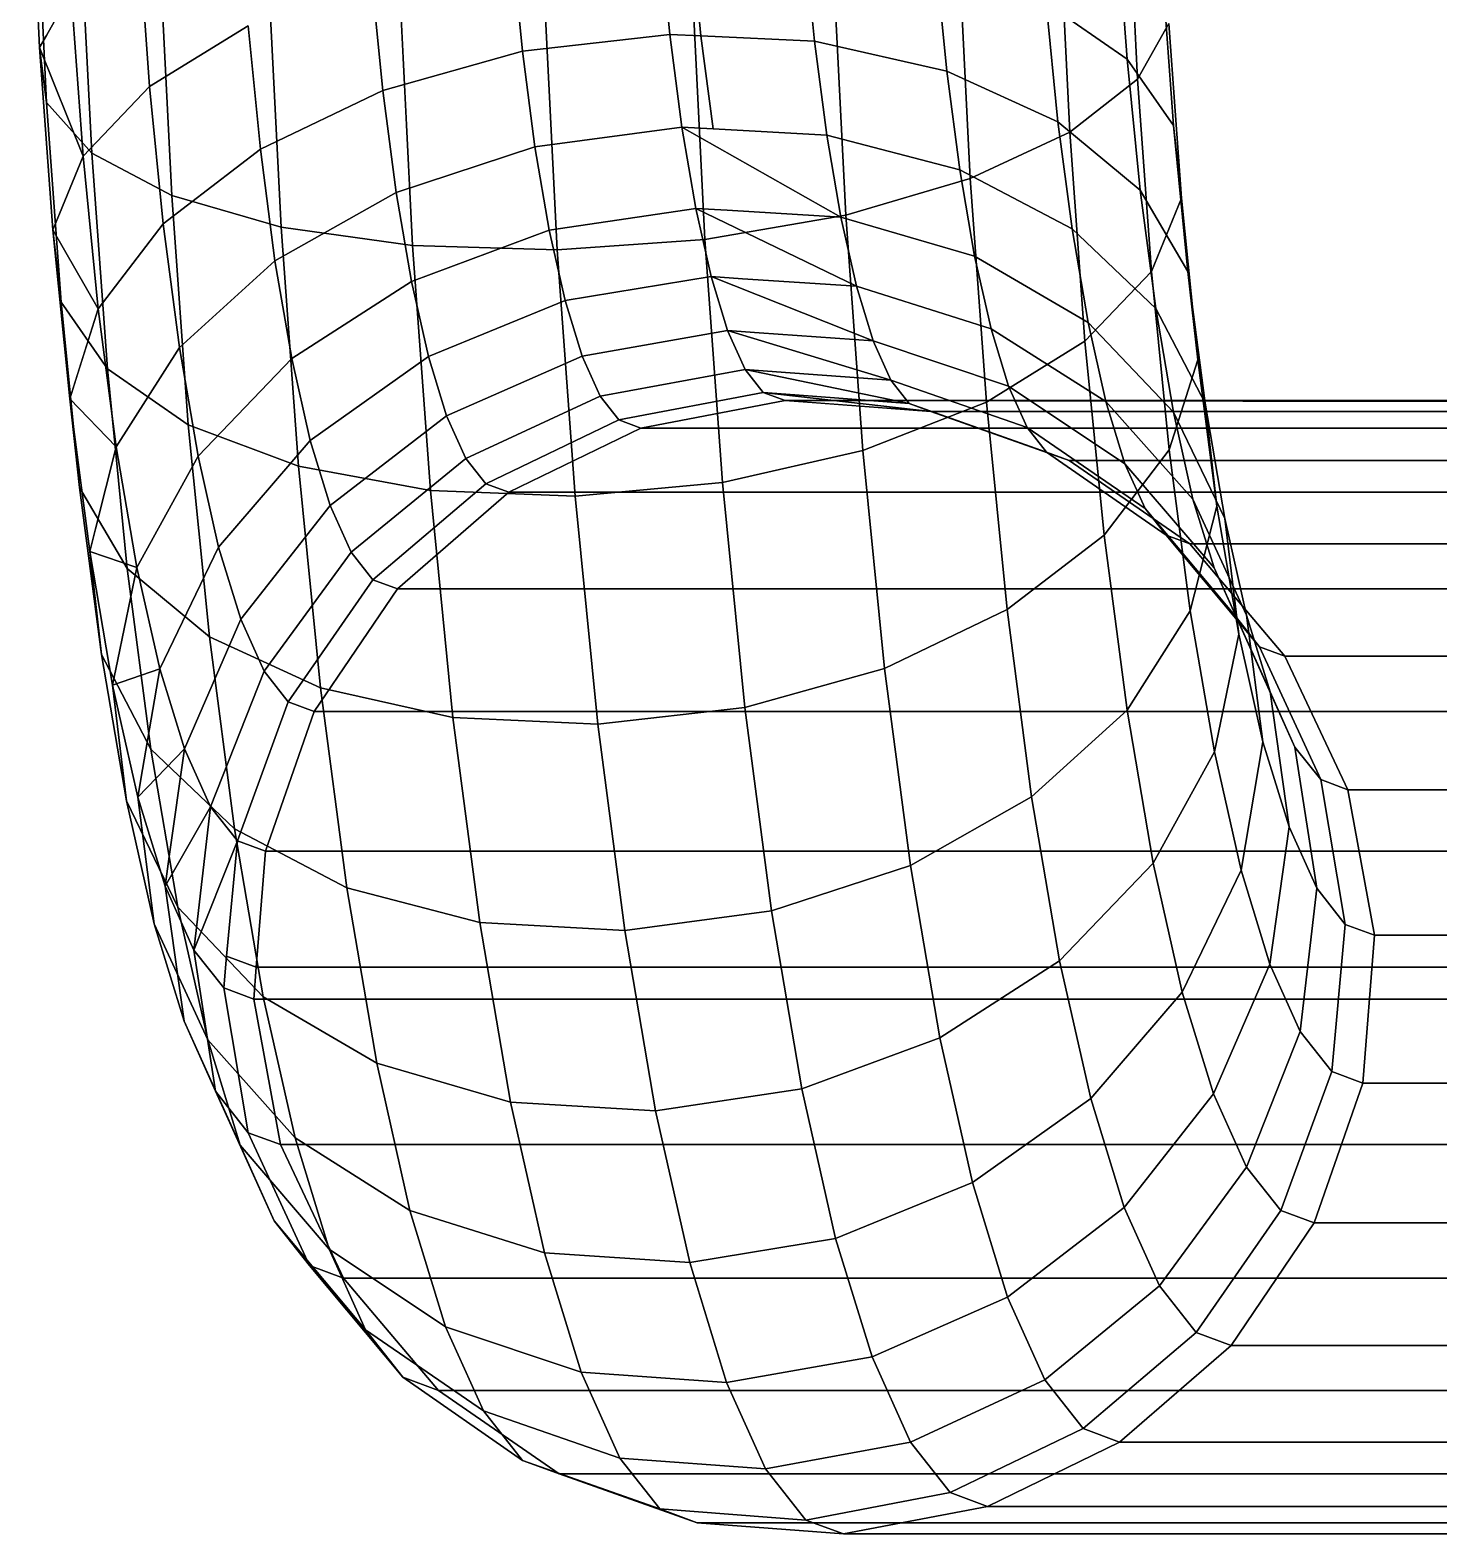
# Model space of a CAD drawing. Extents: x 0 to 48.1, y 0 to 23.7.
# Drawn here: x 12.55263 to 12.57125, y 9.47584 to 9.49571 of the extents above; entities that cross this region are included whole.
import ezdxf

# ---------------------------------------------------------------- set-up
doc = ezdxf.new("R2010")
doc.units = 0
doc.header["$MEASUREMENT"] = 0
doc.layers.add('DLXFURN', color=5, linetype='Continuous')

# ---------------------------------------------------------------- blocks, each defined once
blk = doc.blocks.new('*U131')
for p, q in [((-0.247369, -0.201973), (-0.247243, -0.204517)), ((-0.247243, -0.204517), (-0.247369, -0.201973)), ((-0.232736, -0.204937), (-0.232869, -0.202253)), ((-0.232869, -0.202253), (-0.232736, -0.204937)), ((-0.247288, -0.202458), (-0.24715, -0.205245)), ((-0.24715, -0.205245), (-0.247288, -0.202458)), ((-0.233776, -0.202719), (-0.233631, -0.205636)), ((-0.233631, -0.205636), (-0.233776, -0.202719)), ((-0.232872, -0.204671), (-0.233008, -0.202803)), ((-0.233008, -0.202803), (-0.232872, -0.204671)), ((-0.246704, -0.202903), (-0.246555, -0.205912)), ((-0.246555, -0.205912), (-0.246704, -0.202903)), ((-0.239051, -0.202989), (-0.238917, -0.204345)), ((-0.238917, -0.204345), (-0.239051, -0.202989)), ((-0.238504, -0.204364), (-0.238639, -0.203004)), ((-0.238639, -0.203004), (-0.238504, -0.204364)), ((-0.23714, -0.203062), (-0.237004, -0.204434)), ((-0.237004, -0.204434), (-0.23714, -0.203062)), ((-0.245932, -0.203079), (-0.245789, -0.205034)), ((-0.245789, -0.205034), (-0.245932, -0.203079)), ((-0.241001, -0.20317), (-0.240862, -0.204567)), ((-0.240862, -0.204567), (-0.241001, -0.20317)), ((-0.235101, -0.203127), (-0.234946, -0.206248)), ((-0.234946, -0.206248), (-0.235101, -0.203127)), ((-0.245657, -0.203277), (-0.245498, -0.206473)), ((-0.245498, -0.206473), (-0.245657, -0.203277)), ((-0.236591, -0.206731), (-0.236754, -0.203449)), ((-0.236754, -0.203449), (-0.236591, -0.206731)), ((-0.235254, -0.204828), (-0.235397, -0.203383)), ((-0.235397, -0.203383), (-0.235254, -0.204828)), ((-0.232261, -0.205549), (-0.232413, -0.203471)), ((-0.232413, -0.203471), (-0.232261, -0.205549)), ((-0.244218, -0.203555), (-0.244052, -0.206891)), ((-0.244052, -0.206891), (-0.244218, -0.203555)), ((-0.242855, -0.203593), (-0.242707, -0.205084)), ((-0.242707, -0.205084), (-0.242855, -0.203593)), ((-0.238452, -0.207053), (-0.238621, -0.203663)), ((-0.238621, -0.203663), (-0.238452, -0.207053)), ((-0.246827, -0.203778), (-0.247153, -0.204358)), ((-0.247153, -0.204358), (-0.246827, -0.203778)), ((-0.246827, -0.203778), (-0.246668, -0.205955)), ((-0.246668, -0.205955), (-0.246827, -0.203778)), ((-0.242484, -0.203718), (-0.242315, -0.207135)), ((-0.242315, -0.207135), (-0.242484, -0.203718)), ((-0.240575, -0.203755), (-0.240405, -0.207191)), ((-0.240405, -0.207191), (-0.240575, -0.203755)), ((-0.232872, -0.204671), (-0.233941, -0.203932)), ((-0.233786, -0.205499), (-0.233941, -0.203932)), ((-0.233941, -0.203932), (-0.232872, -0.204671)), ((-0.233941, -0.203932), (-0.233786, -0.205499)), ((-0.244488, -0.204229), (-0.245789, -0.205034)), ((-0.245789, -0.205034), (-0.244488, -0.204229)), ((-0.244488, -0.204229), (-0.244326, -0.205862)), ((-0.244326, -0.205862), (-0.244488, -0.204229)), ((-0.232736, -0.204937), (-0.23232, -0.204198)), ((-0.23232, -0.204198), (-0.232736, -0.204937)), ((-0.232152, -0.206507), (-0.23232, -0.204198)), ((-0.23232, -0.204198), (-0.232152, -0.206507)), ((-0.247153, -0.204358), (-0.247243, -0.204517)), ((-0.247243, -0.204517), (-0.247153, -0.204358)), ((-0.238917, -0.204345), (-0.240862, -0.204567)), ((-0.240862, -0.204567), (-0.238917, -0.204345)), ((-0.238504, -0.204364), (-0.238917, -0.204345)), ((-0.238756, -0.205571), (-0.238917, -0.204345)), ((-0.238917, -0.204345), (-0.238504, -0.204364)), ((-0.238917, -0.204345), (-0.238756, -0.205571)), ((-0.237004, -0.204434), (-0.238504, -0.204364)), ((-0.238504, -0.204364), (-0.238343, -0.205593)), ((-0.238343, -0.205593), (-0.238504, -0.204364)), ((-0.238504, -0.204364), (-0.237004, -0.204434)), ((-0.235254, -0.204828), (-0.237004, -0.204434)), ((-0.236841, -0.205674), (-0.237004, -0.204434)), ((-0.237004, -0.204434), (-0.235254, -0.204828)), ((-0.237004, -0.204434), (-0.236841, -0.205674)), ((-0.24715, -0.205245), (-0.247243, -0.204517)), ((-0.247243, -0.204517), (-0.247067, -0.206926)), ((-0.247243, -0.204517), (-0.24715, -0.205245)), ((-0.247067, -0.206926), (-0.247243, -0.204517)), ((-0.247243, -0.204517), (-0.246668, -0.205955)), ((-0.246668, -0.205955), (-0.247243, -0.204517)), ((-0.240862, -0.204567), (-0.242707, -0.205084)), ((-0.242707, -0.205084), (-0.240862, -0.204567)), ((-0.240862, -0.204567), (-0.240697, -0.205829)), ((-0.240697, -0.205829), (-0.240862, -0.204567)), ((-0.233786, -0.205499), (-0.235254, -0.204828)), ((-0.235083, -0.206132), (-0.235254, -0.204828)), ((-0.235254, -0.204828), (-0.233786, -0.205499)), ((-0.235254, -0.204828), (-0.235083, -0.206132)), ((-0.232261, -0.205549), (-0.232872, -0.204671)), ((-0.2327, -0.206402), (-0.232872, -0.204671)), ((-0.232872, -0.204671), (-0.232261, -0.205549)), ((-0.232872, -0.204671), (-0.2327, -0.206402)), ((-0.245789, -0.205034), (-0.246668, -0.205955)), ((-0.246668, -0.205955), (-0.245789, -0.205034)), ((-0.245789, -0.205034), (-0.245609, -0.206846)), ((-0.245609, -0.206846), (-0.245789, -0.205034)), ((-0.233631, -0.205636), (-0.232736, -0.204937)), ((-0.232736, -0.204937), (-0.233631, -0.205636)), ((-0.23255, -0.207479), (-0.232736, -0.204937)), ((-0.232736, -0.204937), (-0.23255, -0.207479)), ((-0.246555, -0.205912), (-0.24715, -0.205245)), ((-0.24715, -0.205245), (-0.246957, -0.207884)), ((-0.24715, -0.205245), (-0.246555, -0.205912)), ((-0.246957, -0.207884), (-0.24715, -0.205245)), ((-0.242707, -0.205084), (-0.244326, -0.205862)), ((-0.244326, -0.205862), (-0.242707, -0.205084)), ((-0.242707, -0.205084), (-0.24253, -0.206431)), ((-0.24253, -0.206431), (-0.242707, -0.205084)), ((-0.238756, -0.205571), (-0.240697, -0.205829)), ((-0.240697, -0.205829), (-0.238756, -0.205571)), ((-0.238343, -0.205593), (-0.238756, -0.205571)), ((-0.236656, -0.206759), (-0.238756, -0.205571)), ((-0.238756, -0.205571), (-0.238343, -0.205593)), ((-0.238756, -0.205571), (-0.236656, -0.206759)), ((-0.238573, -0.206643), (-0.238756, -0.205571)), ((-0.238756, -0.205571), (-0.238573, -0.206643)), ((-0.236841, -0.205674), (-0.238343, -0.205593)), ((-0.238343, -0.205593), (-0.236841, -0.205674)), ((-0.233631, -0.205636), (-0.234946, -0.206248)), ((-0.234946, -0.206248), (-0.233631, -0.205636)), ((-0.2327, -0.206402), (-0.233786, -0.205499)), ((-0.2336, -0.206914), (-0.233786, -0.205499)), ((-0.233786, -0.205499), (-0.2327, -0.206402)), ((-0.233786, -0.205499), (-0.2336, -0.206914)), ((-0.233631, -0.205636), (-0.23343, -0.208399)), ((-0.23343, -0.208399), (-0.233631, -0.205636)), ((-0.232152, -0.206507), (-0.232261, -0.205549)), ((-0.23207, -0.207476), (-0.232261, -0.205549)), ((-0.232261, -0.205549), (-0.232152, -0.206507)), ((-0.232261, -0.205549), (-0.23207, -0.207476)), ((-0.24253, -0.206431), (-0.240697, -0.205829)), ((-0.240697, -0.205829), (-0.24253, -0.206431)), ((-0.240697, -0.205829), (-0.240508, -0.206933)), ((-0.240508, -0.206933), (-0.240697, -0.205829)), ((-0.235083, -0.206132), (-0.236841, -0.205674)), ((-0.236841, -0.205674), (-0.235083, -0.206132)), ((-0.236656, -0.206759), (-0.236841, -0.205674)), ((-0.236841, -0.205674), (-0.236656, -0.206759)), ((-0.246981, -0.206717), (-0.246668, -0.205955)), ((-0.246668, -0.205955), (-0.246981, -0.206717)), ((-0.246668, -0.205955), (-0.246468, -0.207971)), ((-0.246468, -0.207971), (-0.246668, -0.205955)), ((-0.245498, -0.206473), (-0.246555, -0.205912)), ((-0.246555, -0.205912), (-0.246347, -0.208762)), ((-0.246555, -0.205912), (-0.245498, -0.206473)), ((-0.246347, -0.208762), (-0.246555, -0.205912)), ((-0.244326, -0.205862), (-0.245609, -0.206846)), ((-0.245609, -0.206846), (-0.244326, -0.205862)), ((-0.244326, -0.205862), (-0.244133, -0.207336)), ((-0.244133, -0.207336), (-0.244326, -0.205862)), ((-0.236591, -0.206731), (-0.234946, -0.206248)), ((-0.234946, -0.206248), (-0.236591, -0.206731)), ((-0.2336, -0.206914), (-0.235083, -0.206132)), ((-0.234888, -0.207274), (-0.235083, -0.206132)), ((-0.235083, -0.206132), (-0.2336, -0.206914)), ((-0.235083, -0.206132), (-0.234888, -0.207274)), ((-0.234946, -0.206248), (-0.234731, -0.209204)), ((-0.234731, -0.209204), (-0.234946, -0.206248)), ((-0.244133, -0.207336), (-0.24253, -0.206431)), ((-0.24253, -0.206431), (-0.244133, -0.207336)), ((-0.242329, -0.20761), (-0.24253, -0.206431)), ((-0.24253, -0.206431), (-0.242329, -0.20761)), ((-0.23207, -0.207476), (-0.2327, -0.206402)), ((-0.232495, -0.207965), (-0.2327, -0.206402)), ((-0.2327, -0.206402), (-0.23207, -0.207476)), ((-0.2327, -0.206402), (-0.232495, -0.207965)), ((-0.245498, -0.206473), (-0.244052, -0.206891)), ((-0.244052, -0.206891), (-0.245498, -0.206473)), ((-0.245498, -0.206473), (-0.245278, -0.209501)), ((-0.245278, -0.209501), (-0.245498, -0.206473)), ((-0.238573, -0.206643), (-0.240508, -0.206933)), ((-0.240508, -0.206933), (-0.238573, -0.206643)), ((-0.238159, -0.206668), (-0.238573, -0.206643)), ((-0.23645, -0.207671), (-0.238573, -0.206643)), ((-0.238573, -0.206643), (-0.238159, -0.206668)), ((-0.238573, -0.206643), (-0.23645, -0.207671)), ((-0.23837, -0.207544), (-0.238573, -0.206643)), ((-0.238573, -0.206643), (-0.23837, -0.207544)), ((-0.23255, -0.207479), (-0.232152, -0.206507)), ((-0.232152, -0.206507), (-0.23255, -0.207479)), ((-0.231939, -0.208646), (-0.232152, -0.206507)), ((-0.232152, -0.206507), (-0.231939, -0.208646)), ((-0.247067, -0.206926), (-0.246981, -0.206717)), ((-0.246981, -0.206717), (-0.247067, -0.206926)), ((-0.246468, -0.207971), (-0.245609, -0.206846)), ((-0.245609, -0.206846), (-0.246468, -0.207971)), ((-0.245609, -0.206846), (-0.245395, -0.208482)), ((-0.245395, -0.208482), (-0.245609, -0.206846)), ((-0.238452, -0.207053), (-0.236591, -0.206731)), ((-0.236591, -0.206731), (-0.238452, -0.207053)), ((-0.236656, -0.206759), (-0.238159, -0.206668)), ((-0.238159, -0.206668), (-0.236656, -0.206759)), ((-0.234888, -0.207274), (-0.236656, -0.206759)), ((-0.236656, -0.206759), (-0.234888, -0.207274)), ((-0.23645, -0.207671), (-0.236656, -0.206759)), ((-0.236656, -0.206759), (-0.23645, -0.207671)), ((-0.236364, -0.20984), (-0.236591, -0.206731)), ((-0.236591, -0.206731), (-0.236364, -0.20984)), ((-0.246957, -0.207884), (-0.247067, -0.206926)), ((-0.247067, -0.206926), (-0.246845, -0.209159)), ((-0.247067, -0.206926), (-0.246957, -0.207884)), ((-0.246845, -0.209159), (-0.247067, -0.206926)), ((-0.247067, -0.206926), (-0.246468, -0.207971)), ((-0.246468, -0.207971), (-0.247067, -0.206926)), ((-0.244052, -0.206891), (-0.242315, -0.207135)), ((-0.242315, -0.207135), (-0.244052, -0.206891)), ((-0.244052, -0.206891), (-0.243822, -0.21005)), ((-0.243822, -0.21005), (-0.244052, -0.206891)), ((-0.240508, -0.206933), (-0.242329, -0.20761)), ((-0.242329, -0.20761), (-0.240508, -0.206933)), ((-0.240508, -0.206933), (-0.240299, -0.207861)), ((-0.240299, -0.207861), (-0.240508, -0.206933)), ((-0.232495, -0.207965), (-0.2336, -0.206914)), ((-0.233389, -0.208152), (-0.2336, -0.206914)), ((-0.2336, -0.206914), (-0.232495, -0.207965)), ((-0.2336, -0.206914), (-0.233389, -0.208152)), ((-0.240405, -0.207191), (-0.242315, -0.207135)), ((-0.242315, -0.207135), (-0.242079, -0.210372)), ((-0.242315, -0.207135), (-0.240405, -0.207191)), ((-0.242079, -0.210372), (-0.242315, -0.207135)), ((-0.238452, -0.207053), (-0.240405, -0.207191)), ((-0.240405, -0.207191), (-0.238452, -0.207053)), ((-0.240405, -0.207191), (-0.240167, -0.210444)), ((-0.240167, -0.210444), (-0.240405, -0.207191)), ((-0.238218, -0.210263), (-0.238452, -0.207053)), ((-0.238452, -0.207053), (-0.238218, -0.210263)), ((-0.245395, -0.208482), (-0.244133, -0.207336)), ((-0.244133, -0.207336), (-0.245395, -0.208482)), ((-0.243912, -0.208627), (-0.244133, -0.207336)), ((-0.244133, -0.207336), (-0.243912, -0.208627)), ((-0.233389, -0.208152), (-0.234888, -0.207274)), ((-0.234888, -0.207274), (-0.233389, -0.208152)), ((-0.234671, -0.208234), (-0.234888, -0.207274)), ((-0.234888, -0.207274), (-0.234671, -0.208234)), ((-0.242329, -0.20761), (-0.243912, -0.208627)), ((-0.243912, -0.208627), (-0.242329, -0.20761)), ((-0.242329, -0.20761), (-0.242106, -0.2086)), ((-0.242106, -0.2086), (-0.242329, -0.20761)), ((-0.23837, -0.207544), (-0.240299, -0.207861)), ((-0.240299, -0.207861), (-0.23837, -0.207544)), ((-0.237956, -0.207572), (-0.23837, -0.207544)), ((-0.236229, -0.208393), (-0.23837, -0.207544)), ((-0.23837, -0.207544), (-0.237956, -0.207572)), ((-0.23837, -0.207544), (-0.236229, -0.208393)), ((-0.238151, -0.208258), (-0.23837, -0.207544)), ((-0.23837, -0.207544), (-0.238151, -0.208258)), ((-0.23645, -0.207671), (-0.237956, -0.207572)), ((-0.237956, -0.207572), (-0.23645, -0.207671)), ((-0.23343, -0.208399), (-0.23255, -0.207479)), ((-0.23255, -0.207479), (-0.23343, -0.208399)), ((-0.232316, -0.209835), (-0.23255, -0.207479)), ((-0.23255, -0.207479), (-0.232316, -0.209835)), ((-0.231939, -0.208646), (-0.23207, -0.207476)), ((-0.231842, -0.209216), (-0.23207, -0.207476)), ((-0.23207, -0.207476), (-0.231939, -0.208646)), ((-0.23207, -0.207476), (-0.231842, -0.209216)), ((-0.234671, -0.208234), (-0.23645, -0.207671)), ((-0.23645, -0.207671), (-0.234671, -0.208234)), ((-0.236229, -0.208393), (-0.23645, -0.207671)), ((-0.23645, -0.207671), (-0.236229, -0.208393)), ((-0.246347, -0.208762), (-0.246957, -0.207884)), ((-0.246957, -0.207884), (-0.246714, -0.21033)), ((-0.246957, -0.207884), (-0.246347, -0.208762)), ((-0.246714, -0.21033), (-0.246957, -0.207884)), ((-0.246845, -0.209159), (-0.246468, -0.207971)), ((-0.246468, -0.207971), (-0.246764, -0.208903)), ((-0.246468, -0.207971), (-0.24623, -0.209792)), ((-0.24623, -0.209792), (-0.246468, -0.207971)), ((-0.240299, -0.207861), (-0.242106, -0.2086)), ((-0.242106, -0.2086), (-0.240299, -0.207861)), ((-0.240073, -0.208595), (-0.240299, -0.207861)), ((-0.240299, -0.207861), (-0.240073, -0.208595)), ((-0.231842, -0.209216), (-0.232495, -0.207965)), ((-0.232261, -0.209334), (-0.232495, -0.207965)), ((-0.232495, -0.207965), (-0.231842, -0.209216)), ((-0.232495, -0.207965), (-0.232261, -0.209334)), ((-0.233154, -0.209193), (-0.234671, -0.208234)), ((-0.234671, -0.208234), (-0.233154, -0.209193)), ((-0.234438, -0.208993), (-0.234671, -0.208234)), ((-0.234671, -0.208234), (-0.234438, -0.208993)), ((-0.232261, -0.209334), (-0.233389, -0.208152)), ((-0.233154, -0.209193), (-0.233389, -0.208152)), ((-0.233389, -0.208152), (-0.232261, -0.209334)), ((-0.233389, -0.208152), (-0.233154, -0.209193)), ((-0.238151, -0.208258), (-0.240073, -0.208595)), ((-0.240073, -0.208595), (-0.238151, -0.208258)), ((-0.237736, -0.208287), (-0.238151, -0.208258)), ((-0.235995, -0.208912), (-0.238151, -0.208258)), ((-0.238151, -0.208258), (-0.237736, -0.208287)), ((-0.238151, -0.208258), (-0.235995, -0.208912)), ((-0.237919, -0.208771), (-0.238151, -0.208258)), ((-0.238151, -0.208258), (-0.237919, -0.208771)), ((-0.236229, -0.208393), (-0.237736, -0.208287)), ((-0.237736, -0.208287), (-0.236229, -0.208393)), ((-0.234438, -0.208993), (-0.236229, -0.208393)), ((-0.236229, -0.208393), (-0.234438, -0.208993)), ((-0.235995, -0.208912), (-0.236229, -0.208393)), ((-0.236229, -0.208393), (-0.235995, -0.208912)), ((-0.23343, -0.208399), (-0.234731, -0.209204)), ((-0.234731, -0.209204), (-0.23343, -0.208399)), ((-0.23343, -0.208399), (-0.233175, -0.210959)), ((-0.233175, -0.210959), (-0.23343, -0.208399)), ((-0.24623, -0.209792), (-0.245395, -0.208482)), ((-0.245395, -0.208482), (-0.24623, -0.209792)), ((-0.245395, -0.208482), (-0.24515, -0.209915)), ((-0.24515, -0.209915), (-0.245395, -0.208482)), ((-0.24515, -0.209915), (-0.243912, -0.208627)), ((-0.243912, -0.208627), (-0.24515, -0.209915)), ((-0.243668, -0.209711), (-0.243912, -0.208627)), ((-0.243912, -0.208627), (-0.243668, -0.209711)), ((-0.242106, -0.2086), (-0.243668, -0.209711)), ((-0.243668, -0.209711), (-0.242106, -0.2086)), ((-0.241865, -0.209384), (-0.242106, -0.2086)), ((-0.242106, -0.2086), (-0.241865, -0.209384)), ((-0.240073, -0.208595), (-0.241865, -0.209384)), ((-0.241865, -0.209384), (-0.240073, -0.208595)), ((-0.239835, -0.209124), (-0.240073, -0.208595)), ((-0.240073, -0.208595), (-0.239835, -0.209124)), ((-0.246347, -0.208762), (-0.245278, -0.209501)), ((-0.245278, -0.209501), (-0.246347, -0.208762)), ((-0.246347, -0.208762), (-0.246085, -0.211403)), ((-0.246085, -0.211403), (-0.246347, -0.208762)), ((-0.237919, -0.208771), (-0.239835, -0.209124)), ((-0.239835, -0.209124), (-0.237919, -0.208771)), ((-0.237504, -0.208801), (-0.237919, -0.208771)), ((-0.235753, -0.20922), (-0.237919, -0.208771)), ((-0.237919, -0.208771), (-0.237504, -0.208801)), ((-0.237919, -0.208771), (-0.235753, -0.20922)), ((-0.23768, -0.209075), (-0.237919, -0.208771)), ((-0.237919, -0.208771), (-0.23768, -0.209075)), ((-0.235995, -0.208912), (-0.237504, -0.208801)), ((-0.237504, -0.208801), (-0.235995, -0.208912)), ((-0.232316, -0.209835), (-0.231939, -0.208646)), ((-0.231939, -0.208646), (-0.232316, -0.209835)), ((-0.231686, -0.210579), (-0.231939, -0.208646)), ((-0.231939, -0.208646), (-0.231686, -0.210579)), ((-0.246764, -0.208903), (-0.246845, -0.209159)), ((-0.234192, -0.20954), (-0.235995, -0.208912)), ((-0.235995, -0.208912), (-0.234192, -0.20954)), ((-0.235753, -0.20922), (-0.235995, -0.208912)), ((-0.235995, -0.208912), (-0.235753, -0.20922)), ((-0.232901, -0.210017), (-0.234438, -0.208993)), ((-0.234438, -0.208993), (-0.232901, -0.210017)), ((-0.234192, -0.20954), (-0.234438, -0.208993)), ((-0.234438, -0.208993), (-0.234192, -0.20954)), ((-0.246714, -0.21033), (-0.246845, -0.209159)), ((-0.246845, -0.209159), (-0.246581, -0.211176)), ((-0.246845, -0.209159), (-0.246714, -0.21033)), ((-0.246581, -0.211176), (-0.246845, -0.209159)), ((-0.246845, -0.209159), (-0.24623, -0.209792)), ((-0.24623, -0.209792), (-0.246845, -0.209159)), ((-0.239835, -0.209124), (-0.241611, -0.209948)), ((-0.241611, -0.209948), (-0.239835, -0.209124)), ((-0.239589, -0.209437), (-0.239835, -0.209124)), ((-0.239835, -0.209124), (-0.239589, -0.209437)), ((-0.23768, -0.209075), (-0.239589, -0.209437)), ((-0.239589, -0.209437), (-0.23768, -0.209075)), ((-0.237393, -0.209181), (-0.239297, -0.209545)), ((-0.239297, -0.209545), (-0.237393, -0.209181)), ((-0.237264, -0.209106), (-0.23768, -0.209075)), ((-0.235464, -0.209327), (-0.23768, -0.209075)), ((-0.23768, -0.209075), (-0.237264, -0.209106)), ((-0.23768, -0.209075), (-0.235464, -0.209327)), ((-0.237393, -0.209181), (-0.23768, -0.209075)), ((-0.23768, -0.209075), (-0.237393, -0.209181)), ((-0.235464, -0.209327), (-0.237393, -0.209181)), ((-0.12649, -0.209327), (-0.237393, -0.209181)), ((-0.237393, -0.209181), (-0.236977, -0.209212)), ((-0.237393, -0.209181), (-0.12649, -0.209327)), ((-0.128406, -0.209181), (-0.237393, -0.209181)), ((-0.237393, -0.209181), (-0.128406, -0.209181)), ((-0.235753, -0.20922), (-0.237264, -0.209106)), ((-0.237264, -0.209106), (-0.235753, -0.20922)), ((-0.236977, -0.209212), (-0.235464, -0.209327)), ((-0.236364, -0.20984), (-0.234731, -0.209204)), ((-0.234731, -0.209204), (-0.236364, -0.20984)), ((-0.233937, -0.209864), (-0.235753, -0.20922)), ((-0.235753, -0.20922), (-0.233937, -0.209864)), ((-0.235464, -0.209327), (-0.235753, -0.20922)), ((-0.235753, -0.20922), (-0.235464, -0.209327)), ((-0.234731, -0.209204), (-0.234458, -0.211944)), ((-0.234458, -0.211944), (-0.234731, -0.209204)), ((-0.232002, -0.210484), (-0.233154, -0.209193)), ((-0.232901, -0.210017), (-0.233154, -0.209193)), ((-0.233154, -0.209193), (-0.232002, -0.210484)), ((-0.233154, -0.209193), (-0.232901, -0.210017)), ((-0.231686, -0.210579), (-0.231842, -0.209216)), ((-0.231582, -0.210739), (-0.231842, -0.209216)), ((-0.231842, -0.209216), (-0.231686, -0.210579)), ((-0.231842, -0.209216), (-0.231582, -0.210739)), ((-0.241865, -0.209384), (-0.243405, -0.210569)), ((-0.243405, -0.210569), (-0.241865, -0.209384)), ((-0.241865, -0.209384), (-0.241611, -0.209948)), ((-0.241611, -0.209948), (-0.241865, -0.209384)), ((-0.233639, -0.209973), (-0.235464, -0.209327)), ((-0.12649, -0.209327), (-0.235464, -0.209327)), ((-0.235464, -0.209327), (-0.233639, -0.209973)), ((-0.235464, -0.209327), (-0.12649, -0.209327)), ((-0.231582, -0.210739), (-0.232261, -0.209334)), ((-0.232002, -0.210484), (-0.232261, -0.209334)), ((-0.232261, -0.209334), (-0.231582, -0.210739)), ((-0.232261, -0.209334), (-0.232002, -0.210484)), ((-0.245278, -0.209501), (-0.243822, -0.21005)), ((-0.243822, -0.21005), (-0.245278, -0.209501)), ((-0.245278, -0.209501), (-0.244999, -0.212306)), ((-0.244999, -0.212306), (-0.245278, -0.209501)), ((-0.239589, -0.209437), (-0.241348, -0.210282)), ((-0.241348, -0.210282), (-0.239589, -0.209437)), ((-0.239297, -0.209545), (-0.241044, -0.210394)), ((-0.241044, -0.210394), (-0.239297, -0.209545)), ((-0.239297, -0.209545), (-0.239589, -0.209437)), ((-0.239589, -0.209437), (-0.239297, -0.209545)), ((-0.130294, -0.209545), (-0.239297, -0.209545)), ((-0.239297, -0.209545), (-0.130294, -0.209545)), ((-0.232634, -0.210609), (-0.234192, -0.20954)), ((-0.234192, -0.20954), (-0.232634, -0.210609)), ((-0.233937, -0.209864), (-0.234192, -0.20954)), ((-0.234192, -0.20954), (-0.233937, -0.209864)), ((-0.246505, -0.210877), (-0.24623, -0.209792)), ((-0.24623, -0.209792), (-0.246505, -0.210877)), ((-0.24623, -0.209792), (-0.245957, -0.211386)), ((-0.245957, -0.211386), (-0.24623, -0.209792)), ((-0.244879, -0.211118), (-0.243668, -0.209711)), ((-0.243668, -0.209711), (-0.244879, -0.211118)), ((-0.243668, -0.209711), (-0.243405, -0.210569)), ((-0.243405, -0.210569), (-0.243668, -0.209711)), ((-0.245957, -0.211386), (-0.24515, -0.209915)), ((-0.24515, -0.209915), (-0.245957, -0.211386)), ((-0.24515, -0.209915), (-0.244879, -0.211118)), ((-0.244879, -0.211118), (-0.24515, -0.209915)), ((-0.241611, -0.209948), (-0.243126, -0.211187)), ((-0.243126, -0.211187), (-0.241611, -0.209948)), ((-0.241348, -0.210282), (-0.241611, -0.209948)), ((-0.241611, -0.209948), (-0.241348, -0.210282)), ((-0.238218, -0.210263), (-0.236364, -0.20984)), ((-0.236364, -0.20984), (-0.238218, -0.210263)), ((-0.236077, -0.212721), (-0.236364, -0.20984)), ((-0.236364, -0.20984), (-0.236077, -0.212721)), ((-0.232358, -0.21096), (-0.233937, -0.209864)), ((-0.233639, -0.209973), (-0.233937, -0.209864)), ((-0.233937, -0.209864), (-0.232358, -0.21096)), ((-0.233937, -0.209864), (-0.233639, -0.209973)), ((-0.232045, -0.211076), (-0.233639, -0.209973)), ((-0.233639, -0.209973), (-0.124676, -0.209973)), ((-0.124676, -0.209973), (-0.233639, -0.209973)), ((-0.233639, -0.209973), (-0.232045, -0.211076)), ((-0.233175, -0.210959), (-0.232316, -0.209835)), ((-0.232316, -0.209835), (-0.233175, -0.210959)), ((-0.231723, -0.211394), (-0.232901, -0.210017)), ((-0.232634, -0.210609), (-0.232901, -0.210017)), ((-0.232901, -0.210017), (-0.231723, -0.211394)), ((-0.232901, -0.210017), (-0.232634, -0.210609)), ((-0.232037, -0.211962), (-0.232316, -0.209835)), ((-0.232316, -0.209835), (-0.232037, -0.211962)), ((-0.242079, -0.210372), (-0.243822, -0.21005)), ((-0.243822, -0.21005), (-0.243531, -0.212978)), ((-0.243822, -0.21005), (-0.242079, -0.210372)), ((-0.243531, -0.212978), (-0.243822, -0.21005)), ((-0.246714, -0.21033), (-0.246085, -0.211403)), ((-0.246085, -0.211403), (-0.246714, -0.21033)), ((-0.246714, -0.21033), (-0.246425, -0.212539)), ((-0.246425, -0.212539), (-0.246714, -0.21033)), ((-0.241348, -0.210282), (-0.242838, -0.211553)), ((-0.242838, -0.211553), (-0.241348, -0.210282)), ((-0.241044, -0.210394), (-0.242516, -0.211672)), ((-0.242516, -0.211672), (-0.241044, -0.210394)), ((-0.240167, -0.210444), (-0.242079, -0.210372)), ((-0.242079, -0.210372), (-0.241781, -0.213371)), ((-0.242079, -0.210372), (-0.240167, -0.210444)), ((-0.241781, -0.213371), (-0.242079, -0.210372)), ((-0.241044, -0.210394), (-0.241348, -0.210282)), ((-0.241348, -0.210282), (-0.241044, -0.210394)), ((-0.132025, -0.210394), (-0.241044, -0.210394)), ((-0.241044, -0.210394), (-0.132025, -0.210394)), ((-0.238218, -0.210263), (-0.240167, -0.210444)), ((-0.240167, -0.210444), (-0.238218, -0.210263)), ((-0.237923, -0.213238), (-0.238218, -0.210263)), ((-0.238218, -0.210263), (-0.237923, -0.213238)), ((-0.243405, -0.210569), (-0.244586, -0.212071)), ((-0.244586, -0.212071), (-0.243405, -0.210569)), ((-0.243405, -0.210569), (-0.243126, -0.211187)), ((-0.243126, -0.211187), (-0.243405, -0.210569)), ((-0.240167, -0.210444), (-0.239868, -0.21346)), ((-0.239868, -0.21346), (-0.240167, -0.210444)), ((-0.231428, -0.212049), (-0.232634, -0.210609)), ((-0.232358, -0.21096), (-0.232634, -0.210609)), ((-0.232634, -0.210609), (-0.231428, -0.212049)), ((-0.232634, -0.210609), (-0.232358, -0.21096)), ((-0.232037, -0.211962), (-0.231686, -0.210579)), ((-0.231686, -0.210579), (-0.232037, -0.211962)), ((-0.231294, -0.212018), (-0.232002, -0.210484)), ((-0.231723, -0.211394), (-0.232002, -0.210484)), ((-0.232002, -0.210484), (-0.231294, -0.212018)), ((-0.232002, -0.210484), (-0.231723, -0.211394)), ((-0.231397, -0.21227), (-0.231686, -0.210579)), ((-0.231686, -0.210579), (-0.231397, -0.21227)), ((-0.231397, -0.21227), (-0.231582, -0.210739)), ((-0.231294, -0.212018), (-0.231582, -0.210739)), ((-0.231582, -0.210739), (-0.231397, -0.21227)), ((-0.231582, -0.210739), (-0.231294, -0.212018)), ((-0.246581, -0.211176), (-0.246505, -0.210877)), ((-0.246505, -0.210877), (-0.246581, -0.211176)), ((-0.233175, -0.210959), (-0.234458, -0.211944)), ((-0.234458, -0.211944), (-0.233175, -0.210959)), ((-0.233175, -0.210959), (-0.232873, -0.213272)), ((-0.232873, -0.213272), (-0.233175, -0.210959)), ((-0.231122, -0.212437), (-0.232358, -0.21096)), ((-0.232358, -0.21096), (-0.232045, -0.211076)), ((-0.232045, -0.211076), (-0.232358, -0.21096)), ((-0.232358, -0.21096), (-0.231122, -0.212437)), ((-0.246581, -0.211176), (-0.246425, -0.212539)), ((-0.246425, -0.212539), (-0.246581, -0.211176)), ((-0.246581, -0.211176), (-0.246279, -0.212941)), ((-0.246279, -0.212941), (-0.246581, -0.211176)), ((-0.246581, -0.211176), (-0.245957, -0.211386)), ((-0.245957, -0.211386), (-0.246581, -0.211176)), ((-0.244879, -0.211118), (-0.245655, -0.212726)), ((-0.245655, -0.212726), (-0.244879, -0.211118)), ((-0.244879, -0.211118), (-0.244586, -0.212071)), ((-0.244586, -0.212071), (-0.244879, -0.211118)), ((-0.243126, -0.211187), (-0.244277, -0.212756)), ((-0.244277, -0.212756), (-0.243126, -0.211187)), ((-0.243126, -0.211187), (-0.242838, -0.211553)), ((-0.242838, -0.211553), (-0.243126, -0.211187)), ((-0.230788, -0.21256), (-0.232045, -0.211076)), ((-0.232045, -0.211076), (-0.123088, -0.211076)), ((-0.123088, -0.211076), (-0.232045, -0.211076)), ((-0.232045, -0.211076), (-0.230788, -0.21256)), ((-0.245957, -0.211386), (-0.24621, -0.212605)), ((-0.24621, -0.212605), (-0.245957, -0.211386)), ((-0.246085, -0.211403), (-0.244999, -0.212306)), ((-0.244999, -0.212306), (-0.246085, -0.211403)), ((-0.246085, -0.211403), (-0.245772, -0.213789)), ((-0.245772, -0.213789), (-0.246085, -0.211403)), ((-0.245957, -0.211386), (-0.245655, -0.212726)), ((-0.245655, -0.212726), (-0.245957, -0.211386)), ((-0.230982, -0.213031), (-0.231723, -0.211394)), ((-0.231428, -0.212049), (-0.231723, -0.211394)), ((-0.231723, -0.211394), (-0.230982, -0.213031)), ((-0.231723, -0.211394), (-0.231428, -0.212049)), ((-0.243958, -0.213162), (-0.242838, -0.211553)), ((-0.242838, -0.211553), (-0.243958, -0.213162)), ((-0.242838, -0.211553), (-0.242516, -0.211672)), ((-0.242516, -0.211672), (-0.242838, -0.211553)), ((-0.243613, -0.21329), (-0.242516, -0.211672)), ((-0.242516, -0.211672), (-0.243613, -0.21329)), ((-0.242516, -0.211672), (-0.133481, -0.211672)), ((-0.133481, -0.211672), (-0.242516, -0.211672)), ((-0.234458, -0.211944), (-0.236077, -0.212721)), ((-0.236077, -0.212721), (-0.234458, -0.211944)), ((-0.234134, -0.214418), (-0.234458, -0.211944)), ((-0.234458, -0.211944), (-0.234134, -0.214418)), ((-0.232873, -0.213272), (-0.232037, -0.211962)), ((-0.232037, -0.211962), (-0.232873, -0.213272)), ((-0.231719, -0.213825), (-0.232037, -0.211962)), ((-0.232037, -0.211962), (-0.231719, -0.213825)), ((-0.244586, -0.212071), (-0.24533, -0.213786)), ((-0.24533, -0.213786), (-0.244586, -0.212071)), ((-0.244586, -0.212071), (-0.244277, -0.212756)), ((-0.244277, -0.212756), (-0.244586, -0.212071)), ((-0.230654, -0.21376), (-0.231428, -0.212049)), ((-0.231428, -0.212049), (-0.231122, -0.212437)), ((-0.231122, -0.212437), (-0.231428, -0.212049)), ((-0.231428, -0.212049), (-0.230654, -0.21376)), ((-0.231077, -0.213691), (-0.231294, -0.212018)), ((-0.230982, -0.213031), (-0.231294, -0.212018)), ((-0.231294, -0.212018), (-0.231077, -0.213691)), ((-0.231294, -0.212018), (-0.230982, -0.213031)), ((-0.243531, -0.212978), (-0.244999, -0.212306)), ((-0.244999, -0.212306), (-0.244667, -0.214841)), ((-0.244999, -0.212306), (-0.243531, -0.212978)), ((-0.244667, -0.214841), (-0.244999, -0.212306)), ((-0.231719, -0.213825), (-0.231397, -0.21227)), ((-0.231397, -0.21227), (-0.231719, -0.213825)), ((-0.231077, -0.213691), (-0.231397, -0.21227)), ((-0.231397, -0.21227), (-0.231077, -0.213691)), ((-0.246425, -0.212539), (-0.245772, -0.213789)), ((-0.245772, -0.213789), (-0.246425, -0.212539)), ((-0.246425, -0.212539), (-0.246095, -0.214473)), ((-0.246095, -0.214473), (-0.246425, -0.212539)), ((-0.24621, -0.212605), (-0.246279, -0.212941)), ((-0.246279, -0.212941), (-0.24621, -0.212605)), ((-0.230314, -0.214191), (-0.231122, -0.212437)), ((-0.231122, -0.212437), (-0.230788, -0.21256)), ((-0.230788, -0.21256), (-0.231122, -0.212437)), ((-0.231122, -0.212437), (-0.230314, -0.214191)), ((-0.229955, -0.214324), (-0.230788, -0.21256)), ((-0.230788, -0.21256), (-0.121834, -0.21256)), ((-0.121834, -0.21256), (-0.230788, -0.21256)), ((-0.230788, -0.21256), (-0.229955, -0.214324)), ((-0.246279, -0.212941), (-0.245655, -0.212726)), ((-0.245655, -0.212726), (-0.246279, -0.212941)), ((-0.245655, -0.212726), (-0.245883, -0.214057)), ((-0.245883, -0.214057), (-0.245655, -0.212726)), ((-0.245655, -0.212726), (-0.24533, -0.213786)), ((-0.24533, -0.213786), (-0.245655, -0.212726)), ((-0.244986, -0.214549), (-0.244277, -0.212756)), ((-0.244277, -0.212756), (-0.244986, -0.214549)), ((-0.244277, -0.212756), (-0.243958, -0.213162)), ((-0.243958, -0.213162), (-0.244277, -0.212756)), ((-0.237923, -0.213238), (-0.236077, -0.212721)), ((-0.236077, -0.212721), (-0.237923, -0.213238)), ((-0.235737, -0.215324), (-0.236077, -0.212721)), ((-0.236077, -0.212721), (-0.235737, -0.215324)), ((-0.246279, -0.212941), (-0.246095, -0.214473)), ((-0.246095, -0.214473), (-0.246279, -0.212941)), ((-0.246279, -0.212941), (-0.245945, -0.214424)), ((-0.245945, -0.214424), (-0.246279, -0.212941)), ((-0.241781, -0.213371), (-0.243531, -0.212978)), ((-0.243531, -0.212978), (-0.243184, -0.215622)), ((-0.243531, -0.212978), (-0.241781, -0.213371)), ((-0.243184, -0.215622), (-0.243531, -0.212978)), ((-0.24463, -0.215001), (-0.243958, -0.213162)), ((-0.243958, -0.213162), (-0.24463, -0.215001)), ((-0.243958, -0.213162), (-0.243613, -0.21329)), ((-0.243613, -0.21329), (-0.243958, -0.213162)), ((-0.230731, -0.214816), (-0.230982, -0.213031)), ((-0.230982, -0.213031), (-0.230654, -0.21376)), ((-0.230654, -0.21376), (-0.230982, -0.213031)), ((-0.230982, -0.213031), (-0.230731, -0.214816)), ((-0.24426, -0.215137), (-0.243613, -0.21329)), ((-0.243613, -0.21329), (-0.24426, -0.215137)), ((-0.243613, -0.21329), (-0.134564, -0.21329)), ((-0.134564, -0.21329), (-0.243613, -0.21329)), ((-0.239868, -0.21346), (-0.241781, -0.213371)), ((-0.241781, -0.213371), (-0.241426, -0.21608)), ((-0.241781, -0.213371), (-0.239868, -0.21346)), ((-0.241426, -0.21608), (-0.241781, -0.213371)), ((-0.237923, -0.213238), (-0.239868, -0.21346)), ((-0.239868, -0.21346), (-0.237923, -0.213238)), ((-0.237571, -0.215926), (-0.237923, -0.213238)), ((-0.237923, -0.213238), (-0.237571, -0.215926)), ((-0.232873, -0.213272), (-0.234134, -0.214418)), ((-0.234134, -0.214418), (-0.232873, -0.213272)), ((-0.232873, -0.213272), (-0.232526, -0.215296)), ((-0.232526, -0.215296), (-0.232873, -0.213272)), ((-0.239868, -0.21346), (-0.239511, -0.216184)), ((-0.239511, -0.216184), (-0.239868, -0.21346)), ((-0.245945, -0.214424), (-0.24533, -0.213786)), ((-0.24533, -0.213786), (-0.245945, -0.214424)), ((-0.244667, -0.214841), (-0.245772, -0.213789)), ((-0.245772, -0.213789), (-0.245415, -0.215878)), ((-0.245772, -0.213789), (-0.244667, -0.214841)), ((-0.245415, -0.215878), (-0.245772, -0.213789)), ((-0.24553, -0.215207), (-0.24533, -0.213786)), ((-0.24533, -0.213786), (-0.24553, -0.215207)), ((-0.24533, -0.213786), (-0.244986, -0.214549)), ((-0.244986, -0.214549), (-0.24533, -0.213786)), ((-0.231367, -0.215389), (-0.231077, -0.213691)), ((-0.231077, -0.213691), (-0.231367, -0.215389)), ((-0.231077, -0.213691), (-0.230731, -0.214816)), ((-0.230731, -0.214816), (-0.231077, -0.213691)), ((-0.230367, -0.215626), (-0.230654, -0.21376)), ((-0.230654, -0.21376), (-0.230314, -0.214191)), ((-0.230314, -0.214191), (-0.230654, -0.21376)), ((-0.230654, -0.21376), (-0.230367, -0.215626)), ((-0.232526, -0.215296), (-0.231719, -0.213825)), ((-0.231719, -0.213825), (-0.232526, -0.215296)), ((-0.231719, -0.213825), (-0.231367, -0.215389)), ((-0.231367, -0.215389), (-0.231719, -0.213825)), ((-0.245883, -0.214057), (-0.245945, -0.214424)), ((-0.245945, -0.214424), (-0.245883, -0.214057)), ((-0.229989, -0.216105), (-0.230314, -0.214191)), ((-0.230314, -0.214191), (-0.229955, -0.214324)), ((-0.229955, -0.214324), (-0.230314, -0.214191)), ((-0.230314, -0.214191), (-0.229989, -0.216105)), ((-0.229603, -0.216248), (-0.229955, -0.214324)), ((-0.229955, -0.214324), (-0.121001, -0.214324)), ((-0.121001, -0.214324), (-0.229955, -0.214324)), ((-0.229955, -0.214324), (-0.229603, -0.216248)), ((-0.245415, -0.215878), (-0.246095, -0.214473)), ((-0.246095, -0.214473), (-0.245729, -0.216097)), ((-0.246095, -0.214473), (-0.245415, -0.215878)), ((-0.245729, -0.216097), (-0.246095, -0.214473)), ((-0.245729, -0.216097), (-0.245945, -0.214424)), ((-0.245945, -0.214424), (-0.245585, -0.215598)), ((-0.245945, -0.214424), (-0.245729, -0.216097)), ((-0.245585, -0.215598), (-0.245945, -0.214424)), ((-0.245585, -0.215598), (-0.244986, -0.214549)), ((-0.244986, -0.214549), (-0.245585, -0.215598)), ((-0.245157, -0.216034), (-0.244986, -0.214549)), ((-0.244986, -0.214549), (-0.245157, -0.216034)), ((-0.244986, -0.214549), (-0.24463, -0.215001)), ((-0.24463, -0.215001), (-0.244986, -0.214549)), ((-0.234134, -0.214418), (-0.235737, -0.215324)), ((-0.235737, -0.215324), (-0.234134, -0.214418)), ((-0.234134, -0.214418), (-0.233764, -0.216585)), ((-0.233764, -0.216585), (-0.234134, -0.214418)), ((-0.243184, -0.215622), (-0.244667, -0.214841)), ((-0.244667, -0.214841), (-0.244288, -0.217059)), ((-0.244667, -0.214841), (-0.243184, -0.215622)), ((-0.244288, -0.217059), (-0.244667, -0.214841)), ((-0.230986, -0.216628), (-0.230731, -0.214816)), ((-0.230731, -0.214816), (-0.230986, -0.216628)), ((-0.230731, -0.214816), (-0.230367, -0.215626)), ((-0.230367, -0.215626), (-0.230731, -0.214816)), ((-0.245204, -0.216443), (-0.24463, -0.215001)), ((-0.24463, -0.215001), (-0.245204, -0.216443)), ((-0.244772, -0.216525), (-0.24463, -0.215001)), ((-0.24463, -0.215001), (-0.244772, -0.216525)), ((-0.24463, -0.215001), (-0.24426, -0.215137)), ((-0.24426, -0.215137), (-0.24463, -0.215001)), ((-0.24438, -0.216669), (-0.24426, -0.215137)), ((-0.24426, -0.215137), (-0.24438, -0.216669)), ((-0.24426, -0.215137), (-0.135198, -0.215137)), ((-0.135198, -0.215137), (-0.24426, -0.215137)), ((-0.245585, -0.215598), (-0.24553, -0.215207)), ((-0.24553, -0.215207), (-0.245585, -0.215598)), ((-0.235737, -0.215324), (-0.237571, -0.215926)), ((-0.237571, -0.215926), (-0.235737, -0.215324)), ((-0.235737, -0.215324), (-0.235347, -0.217602)), ((-0.235347, -0.217602), (-0.235737, -0.215324)), ((-0.233764, -0.216585), (-0.232526, -0.215296)), ((-0.232526, -0.215296), (-0.233764, -0.216585)), ((-0.232526, -0.215296), (-0.232144, -0.216997)), ((-0.232144, -0.216997), (-0.232526, -0.215296)), ((-0.232144, -0.216997), (-0.231367, -0.215389)), ((-0.231367, -0.215389), (-0.232144, -0.216997)), ((-0.231367, -0.215389), (-0.230986, -0.216628)), ((-0.230986, -0.216628), (-0.231367, -0.215389)), ((-0.245334, -0.217383), (-0.245585, -0.215598)), ((-0.245585, -0.215598), (-0.245204, -0.216443)), ((-0.245585, -0.215598), (-0.245334, -0.217383)), ((-0.245204, -0.216443), (-0.245585, -0.215598)), ((-0.243184, -0.215622), (-0.242789, -0.217937)), ((-0.241426, -0.21608), (-0.243184, -0.215622)), ((-0.243184, -0.215622), (-0.241426, -0.21608)), ((-0.242789, -0.217937), (-0.243184, -0.215622)), ((-0.230585, -0.217519), (-0.230367, -0.215626)), ((-0.230367, -0.215626), (-0.230585, -0.217519)), ((-0.230367, -0.215626), (-0.229989, -0.216105)), ((-0.229989, -0.216105), (-0.230367, -0.215626)), ((-0.244288, -0.217059), (-0.245415, -0.215878)), ((-0.245415, -0.215878), (-0.24502, -0.217631)), ((-0.245415, -0.215878), (-0.244288, -0.217059)), ((-0.24502, -0.217631), (-0.245415, -0.215878)), ((-0.237571, -0.215926), (-0.239511, -0.216184)), ((-0.239511, -0.216184), (-0.237571, -0.215926)), ((-0.237571, -0.215926), (-0.237169, -0.218278)), ((-0.237169, -0.218278), (-0.237571, -0.215926)), ((-0.24502, -0.217631), (-0.245729, -0.216097)), ((-0.245729, -0.216097), (-0.245334, -0.217383)), ((-0.245729, -0.216097), (-0.24502, -0.217631)), ((-0.245334, -0.217383), (-0.245729, -0.216097)), ((-0.245204, -0.216443), (-0.245157, -0.216034)), ((-0.245157, -0.216034), (-0.245204, -0.216443)), ((-0.241426, -0.21608), (-0.241021, -0.218452)), ((-0.239511, -0.216184), (-0.241426, -0.21608)), ((-0.241426, -0.21608), (-0.239511, -0.216184)), ((-0.241021, -0.218452), (-0.241426, -0.21608)), ((-0.239511, -0.216184), (-0.239104, -0.218568)), ((-0.239104, -0.218568), (-0.239511, -0.216184)), ((-0.230169, -0.218048), (-0.229989, -0.216105)), ((-0.229989, -0.216105), (-0.230169, -0.218048)), ((-0.229989, -0.216105), (-0.229603, -0.216248)), ((-0.229603, -0.216248), (-0.229989, -0.216105)), ((-0.229756, -0.2182), (-0.229603, -0.216248)), ((-0.229603, -0.216248), (-0.229756, -0.2182)), ((-0.229603, -0.216248), (-0.120643, -0.216248)), ((-0.120643, -0.216248), (-0.229603, -0.216248)), ((-0.244917, -0.218309), (-0.245204, -0.216443)), ((-0.245204, -0.216443), (-0.24481, -0.216943)), ((-0.245204, -0.216443), (-0.244917, -0.218309)), ((-0.24481, -0.216943), (-0.245204, -0.216443)), ((-0.24481, -0.216943), (-0.244772, -0.216525)), ((-0.244772, -0.216525), (-0.24481, -0.216943)), ((-0.24438, -0.216669), (-0.244772, -0.216525)), ((-0.244772, -0.216525), (-0.24438, -0.216669)), ((-0.235347, -0.217602), (-0.233764, -0.216585)), ((-0.233764, -0.216585), (-0.235347, -0.217602)), ((-0.233764, -0.216585), (-0.233354, -0.218404)), ((-0.233354, -0.218404), (-0.233764, -0.216585)), ((-0.244413, -0.21709), (-0.24438, -0.216669)), ((-0.24438, -0.216669), (-0.244413, -0.21709)), ((-0.135311, -0.216669), (-0.24438, -0.216669)), ((-0.24438, -0.216669), (-0.135311, -0.216669)), ((-0.23173, -0.218343), (-0.230986, -0.216628)), ((-0.230986, -0.216628), (-0.23173, -0.218343)), ((-0.230986, -0.216628), (-0.230585, -0.217519)), ((-0.230585, -0.217519), (-0.230986, -0.216628)), ((-0.244485, -0.218857), (-0.24481, -0.216943)), ((-0.24481, -0.216943), (-0.244413, -0.21709)), ((-0.24481, -0.216943), (-0.244485, -0.218857)), ((-0.244413, -0.21709), (-0.24481, -0.216943)), ((-0.244413, -0.21709), (-0.135342, -0.21709)), ((-0.24406, -0.219014), (-0.244413, -0.21709)), ((-0.244413, -0.21709), (-0.24406, -0.219014)), ((-0.135342, -0.21709), (-0.244413, -0.21709)), ((-0.244288, -0.217059), (-0.243868, -0.218922)), ((-0.242789, -0.217937), (-0.244288, -0.217059)), ((-0.244288, -0.217059), (-0.242789, -0.217937)), ((-0.243868, -0.218922), (-0.244288, -0.217059)), ((-0.233354, -0.218404), (-0.232144, -0.216997)), ((-0.232144, -0.216997), (-0.233354, -0.218404)), ((-0.232144, -0.216997), (-0.23173, -0.218343)), ((-0.23173, -0.218343), (-0.232144, -0.216997)), ((-0.244594, -0.21902), (-0.245334, -0.217383)), ((-0.245334, -0.217383), (-0.244917, -0.218309)), ((-0.245334, -0.217383), (-0.244594, -0.21902)), ((-0.244917, -0.218309), (-0.245334, -0.217383)), ((-0.231294, -0.219312), (-0.230585, -0.217519)), ((-0.230585, -0.217519), (-0.231294, -0.219312)), ((-0.230585, -0.217519), (-0.230169, -0.218048)), ((-0.230169, -0.218048), (-0.230585, -0.217519)), ((-0.243868, -0.218922), (-0.24502, -0.217631)), ((-0.24502, -0.217631), (-0.244594, -0.21902)), ((-0.24502, -0.217631), (-0.243868, -0.218922)), ((-0.244594, -0.21902), (-0.24502, -0.217631)), ((-0.237169, -0.218278), (-0.235347, -0.217602)), ((-0.235347, -0.217602), (-0.237169, -0.218278)), ((-0.235347, -0.217602), (-0.234916, -0.219515)), ((-0.234916, -0.219515), (-0.235347, -0.217602)), ((-0.242789, -0.217937), (-0.242351, -0.219882)), ((-0.241021, -0.218452), (-0.242789, -0.217937)), ((-0.242789, -0.217937), (-0.241021, -0.218452)), ((-0.242351, -0.219882), (-0.242789, -0.217937)), ((-0.230842, -0.219886), (-0.230169, -0.218048)), ((-0.230169, -0.218048), (-0.230842, -0.219886)), ((-0.230169, -0.218048), (-0.229756, -0.2182)), ((-0.229756, -0.2182), (-0.230169, -0.218048)), ((-0.244143, -0.22002), (-0.244917, -0.218309)), ((-0.244917, -0.218309), (-0.244485, -0.218857)), ((-0.244917, -0.218309), (-0.244143, -0.22002)), ((-0.244485, -0.218857), (-0.244917, -0.218309)), ((-0.239104, -0.218568), (-0.237169, -0.218278)), ((-0.237169, -0.218278), (-0.239104, -0.218568)), ((-0.237169, -0.218278), (-0.236724, -0.220254)), ((-0.236724, -0.220254), (-0.237169, -0.218278)), ((-0.232912, -0.219845), (-0.23173, -0.218343)), ((-0.23173, -0.218343), (-0.232912, -0.219845)), ((-0.23173, -0.218343), (-0.231294, -0.219312)), ((-0.231294, -0.219312), (-0.23173, -0.218343)), ((-0.230402, -0.220048), (-0.229756, -0.2182)), ((-0.229756, -0.2182), (-0.230402, -0.220048)), ((-0.229756, -0.2182), (-0.120787, -0.2182)), ((-0.120787, -0.2182), (-0.229756, -0.2182)), ((-0.241021, -0.218452), (-0.240572, -0.220444)), ((-0.239104, -0.218568), (-0.241021, -0.218452)), ((-0.241021, -0.218452), (-0.239104, -0.218568)), ((-0.240572, -0.220444), (-0.241021, -0.218452)), ((-0.239104, -0.218568), (-0.238652, -0.220571)), ((-0.238652, -0.220571), (-0.239104, -0.218568)), ((-0.234916, -0.219515), (-0.233354, -0.218404)), ((-0.233354, -0.218404), (-0.234916, -0.219515)), ((-0.233354, -0.218404), (-0.232912, -0.219845)), ((-0.232912, -0.219845), (-0.233354, -0.218404)), ((-0.243677, -0.220612), (-0.244485, -0.218857)), ((-0.244485, -0.218857), (-0.24406, -0.219014)), ((-0.244485, -0.218857), (-0.243677, -0.220612)), ((-0.24406, -0.219014), (-0.244485, -0.218857)), ((-0.243868, -0.218922), (-0.243415, -0.220397)), ((-0.242351, -0.219882), (-0.243868, -0.218922)), ((-0.243868, -0.218922), (-0.242351, -0.219882)), ((-0.243415, -0.220397), (-0.243868, -0.218922)), ((-0.243415, -0.220397), (-0.244594, -0.21902)), ((-0.244594, -0.21902), (-0.244143, -0.22002)), ((-0.244594, -0.21902), (-0.243415, -0.220397)), ((-0.244143, -0.22002), (-0.244594, -0.21902)), ((-0.24406, -0.219014), (-0.243228, -0.220778)), ((-0.243228, -0.220778), (-0.24406, -0.219014)), ((-0.24406, -0.219014), (-0.134984, -0.219014)), ((-0.134984, -0.219014), (-0.24406, -0.219014)), ((-0.232445, -0.220881), (-0.231294, -0.219312)), ((-0.231294, -0.219312), (-0.232445, -0.220881)), ((-0.231294, -0.219312), (-0.230842, -0.219886)), ((-0.230842, -0.219886), (-0.231294, -0.219312)), ((-0.236724, -0.220254), (-0.234916, -0.219515)), ((-0.234916, -0.219515), (-0.236724, -0.220254)), ((-0.234916, -0.219515), (-0.234451, -0.22103)), ((-0.234451, -0.22103), (-0.234916, -0.219515)), ((-0.242351, -0.219882), (-0.241878, -0.221421)), ((-0.240572, -0.220444), (-0.242351, -0.219882)), ((-0.242351, -0.219882), (-0.240572, -0.220444)), ((-0.241878, -0.221421), (-0.242351, -0.219882)), ((-0.234451, -0.22103), (-0.232912, -0.219845)), ((-0.232912, -0.219845), (-0.234451, -0.22103)), ((-0.232912, -0.219845), (-0.232445, -0.220881)), ((-0.232445, -0.220881), (-0.232912, -0.219845)), ((-0.231962, -0.221496), (-0.230842, -0.219886)), ((-0.230842, -0.219886), (-0.231962, -0.221496)), ((-0.230842, -0.219886), (-0.230402, -0.220048)), ((-0.230402, -0.220048), (-0.230842, -0.219886)), ((-0.242937, -0.221459), (-0.244143, -0.22002)), ((-0.244143, -0.22002), (-0.243677, -0.220612)), ((-0.244143, -0.22002), (-0.242937, -0.221459)), ((-0.243677, -0.220612), (-0.244143, -0.22002)), ((-0.231499, -0.221666), (-0.230402, -0.220048)), ((-0.230402, -0.220048), (-0.231499, -0.221666)), ((-0.230402, -0.220048), (-0.121421, -0.220048)), ((-0.121421, -0.220048), (-0.230402, -0.220048)), ((-0.238652, -0.220571), (-0.236724, -0.220254)), ((-0.236724, -0.220254), (-0.238652, -0.220571)), ((-0.236724, -0.220254), (-0.236243, -0.221818)), ((-0.236243, -0.221818), (-0.236724, -0.220254)), ((-0.243415, -0.220397), (-0.242937, -0.221459)), ((-0.241878, -0.221421), (-0.243415, -0.220397)), ((-0.243415, -0.220397), (-0.241878, -0.221421)), ((-0.242937, -0.221459), (-0.243415, -0.220397)), ((-0.240572, -0.220444), (-0.238652, -0.220571)), ((-0.238652, -0.220571), (-0.240572, -0.220444)), ((-0.240572, -0.220444), (-0.240088, -0.222021)), ((-0.240088, -0.222021), (-0.240572, -0.220444)), ((-0.243677, -0.220612), (-0.242442, -0.222088)), ((-0.242442, -0.222088), (-0.243677, -0.220612)), ((-0.243677, -0.220612), (-0.243228, -0.220778)), ((-0.243228, -0.220778), (-0.243677, -0.220612)), ((-0.238652, -0.220571), (-0.238165, -0.222157)), ((-0.238165, -0.222157), (-0.238652, -0.220571)), ((-0.243228, -0.220778), (-0.241971, -0.222262)), ((-0.241971, -0.222262), (-0.243228, -0.220778)), ((-0.243228, -0.220778), (-0.13415, -0.220778)), ((-0.13415, -0.220778), (-0.243228, -0.220778)), ((-0.23396, -0.22212), (-0.232445, -0.220881)), ((-0.232445, -0.220881), (-0.23396, -0.22212)), ((-0.232445, -0.220881), (-0.231962, -0.221496)), ((-0.231962, -0.221496), (-0.232445, -0.220881)), ((-0.236243, -0.221818), (-0.234451, -0.22103)), ((-0.234451, -0.22103), (-0.236243, -0.221818)), ((-0.234451, -0.22103), (-0.23396, -0.22212)), ((-0.23396, -0.22212), (-0.234451, -0.22103)), ((-0.242937, -0.221459), (-0.241379, -0.222529)), ((-0.241379, -0.222529), (-0.242937, -0.221459)), ((-0.242937, -0.221459), (-0.242442, -0.222088)), ((-0.242442, -0.222088), (-0.242937, -0.221459)), ((-0.241878, -0.221421), (-0.240088, -0.222021)), ((-0.240088, -0.222021), (-0.241878, -0.221421)), ((-0.241878, -0.221421), (-0.241379, -0.222529)), ((-0.241379, -0.222529), (-0.241878, -0.221421)), ((-0.233452, -0.222766), (-0.231962, -0.221496)), ((-0.231962, -0.221496), (-0.233452, -0.222766)), ((-0.231962, -0.221496), (-0.231499, -0.221666)), ((-0.231499, -0.221666), (-0.231962, -0.221496)), ((-0.232972, -0.222943), (-0.231499, -0.221666)), ((-0.231499, -0.221666), (-0.232972, -0.222943)), ((-0.231499, -0.221666), (-0.122503, -0.221666)), ((-0.122503, -0.221666), (-0.231499, -0.221666)), ((-0.238165, -0.222157), (-0.236243, -0.221818)), ((-0.236243, -0.221818), (-0.238165, -0.222157)), ((-0.236243, -0.221818), (-0.235736, -0.222944)), ((-0.235736, -0.222944), (-0.236243, -0.221818)), ((-0.242442, -0.222088), (-0.240862, -0.223185)), ((-0.240862, -0.223185), (-0.242442, -0.222088)), ((-0.242442, -0.222088), (-0.241971, -0.222262)), ((-0.241971, -0.222262), (-0.242442, -0.222088)), ((-0.240088, -0.222021), (-0.238165, -0.222157)), ((-0.238165, -0.222157), (-0.240088, -0.222021)), ((-0.240088, -0.222021), (-0.239576, -0.223156)), ((-0.239576, -0.223156), (-0.240088, -0.222021)), ((-0.235736, -0.222944), (-0.23396, -0.22212)), ((-0.23396, -0.22212), (-0.235736, -0.222944)), ((-0.23396, -0.22212), (-0.233452, -0.222766)), ((-0.233452, -0.222766), (-0.23396, -0.22212)), ((-0.241971, -0.222262), (-0.240376, -0.223364)), ((-0.240376, -0.223364), (-0.241971, -0.222262)), ((-0.241971, -0.222262), (-0.132897, -0.222262)), ((-0.132897, -0.222262), (-0.241971, -0.222262)), ((-0.238165, -0.222157), (-0.237652, -0.223298)), ((-0.237652, -0.223298), (-0.238165, -0.222157)), ((-0.241379, -0.222529), (-0.239576, -0.223156)), ((-0.239576, -0.223156), (-0.241379, -0.222529)), ((-0.241379, -0.222529), (-0.240862, -0.223185)), ((-0.240862, -0.223185), (-0.241379, -0.222529)), ((-0.237652, -0.223298), (-0.235736, -0.222944)), ((-0.235736, -0.222944), (-0.237652, -0.223298)), ((-0.235736, -0.222944), (-0.235211, -0.223611)), ((-0.235211, -0.223611), (-0.235736, -0.222944)), ((-0.235211, -0.223611), (-0.233452, -0.222766)), ((-0.233452, -0.222766), (-0.235211, -0.223611)), ((-0.234719, -0.223793), (-0.232972, -0.222943)), ((-0.232972, -0.222943), (-0.234719, -0.223793)), ((-0.233452, -0.222766), (-0.232972, -0.222943)), ((-0.232972, -0.222943), (-0.233452, -0.222766)), ((-0.232972, -0.222943), (-0.12396, -0.222943)), ((-0.12396, -0.222943), (-0.232972, -0.222943)), ((-0.240862, -0.223185), (-0.239047, -0.223828)), ((-0.239047, -0.223828), (-0.240862, -0.223185)), ((-0.240862, -0.223185), (-0.240376, -0.223364)), ((-0.240376, -0.223364), (-0.240862, -0.223185)), ((-0.239576, -0.223156), (-0.237652, -0.223298)), ((-0.237652, -0.223298), (-0.239576, -0.223156)), ((-0.239576, -0.223156), (-0.239047, -0.223828)), ((-0.239047, -0.223828), (-0.239576, -0.223156)), ((-0.237652, -0.223298), (-0.23712, -0.223974)), ((-0.23712, -0.223974), (-0.237652, -0.223298)), ((-0.240376, -0.223364), (-0.238552, -0.224011)), ((-0.238552, -0.224011), (-0.240376, -0.223364)), ((-0.240376, -0.223364), (-0.131309, -0.223364)), ((-0.131309, -0.223364), (-0.240376, -0.223364)), ((-0.23712, -0.223974), (-0.235211, -0.223611)), ((-0.235211, -0.223611), (-0.23712, -0.223974)), ((-0.235211, -0.223611), (-0.234719, -0.223793)), ((-0.234719, -0.223793), (-0.235211, -0.223611)), ((-0.239047, -0.223828), (-0.23712, -0.223974)), ((-0.23712, -0.223974), (-0.239047, -0.223828)), ((-0.239047, -0.223828), (-0.238552, -0.224011)), ((-0.238552, -0.224011), (-0.239047, -0.223828)), ((-0.236622, -0.224157), (-0.234719, -0.223793)), ((-0.234719, -0.223793), (-0.236622, -0.224157)), ((-0.234719, -0.223793), (-0.125691, -0.223793)), ((-0.125691, -0.223793), (-0.234719, -0.223793)), ((-0.238552, -0.224011), (-0.236622, -0.224157)), ((-0.236622, -0.224157), (-0.238552, -0.224011)), ((-0.238552, -0.224011), (-0.129495, -0.224011)), ((-0.129495, -0.224011), (-0.238552, -0.224011)), ((-0.23712, -0.223974), (-0.236622, -0.224157)), ((-0.236622, -0.224157), (-0.23712, -0.223974)), ((-0.236622, -0.224157), (-0.127579, -0.224157)), ((-0.127579, -0.224157), (-0.236622, -0.224157))]:
    blk.add_line(p, q)

msp = doc.modelspace()

# ---------------------------------------------------------------- block references
at = {"layer": 'DLXFURN'}
msp.add_blockref('*U131', (12.8, 9.7), dxfattribs=at)

doc.saveas('drawing.dxf')
